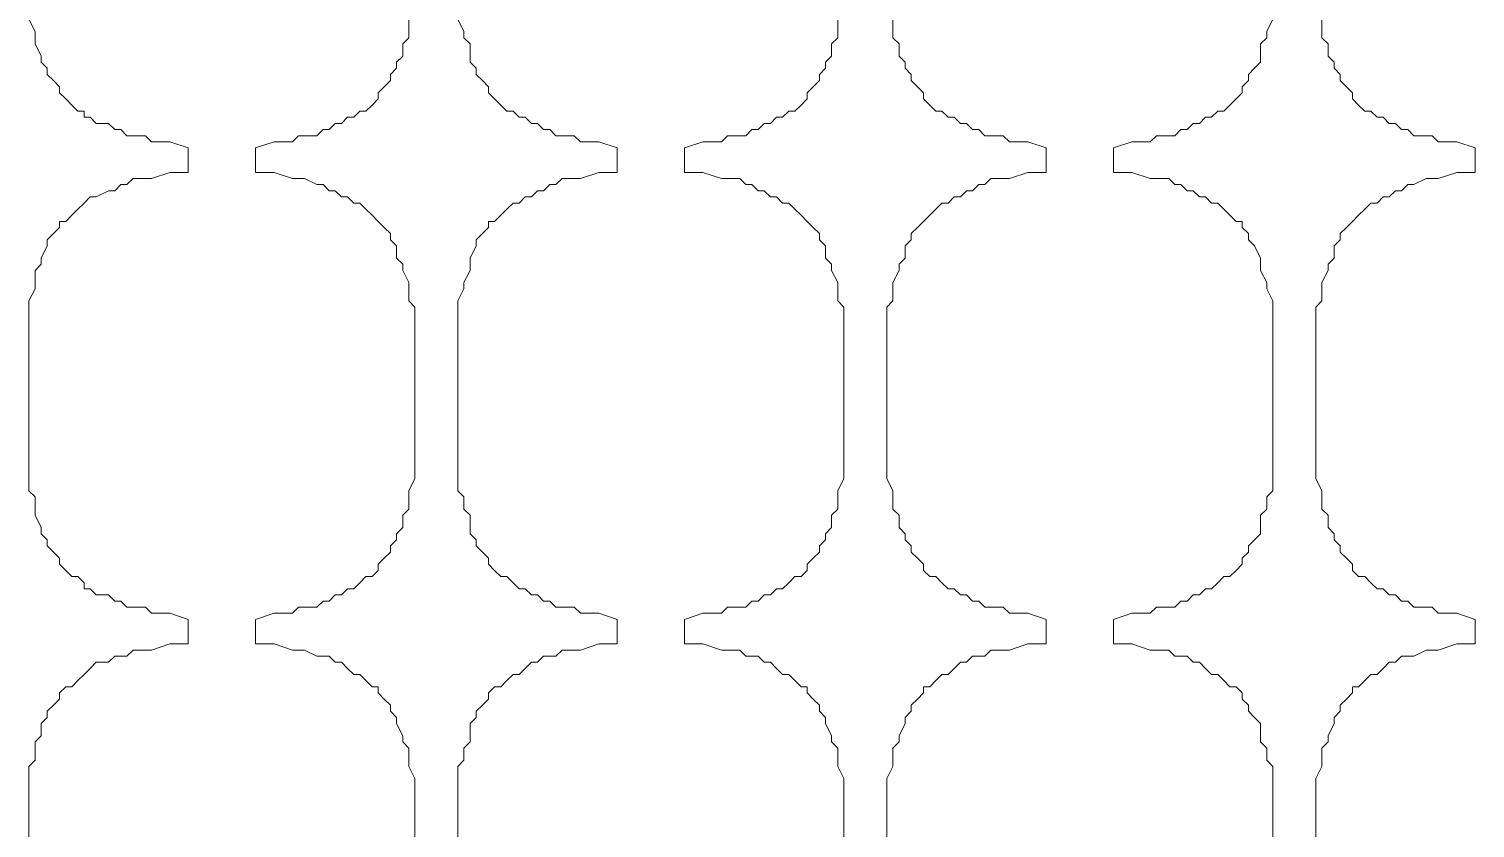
# Model space of a CAD drawing. Extents: x -66030 to 95157, y -13132 to 45879.
# Drawn here: x 21742 to 22664, y 25442 to 25952 of the extents above; entities that cross this region are included whole.
import ezdxf

# ---------------------------------------------------------------- set-up
doc = ezdxf.new("R2010")
doc.units = 0
doc.header["$LTSCALE"] = 100
doc.header["$MEASUREMENT"] = 0
doc.layers.get('0').update_dxf_attribs({"linetype": 'CONTINUOUS'})

msp = doc.modelspace()

# ---------------------------------------------------------------- linework, layer by layer
at = {"lineweight": 0}
for points in [[(21741.98, 25376.03), (21741.98, 25461.96), (21741.98, 25465.87), (21741.98, 25473.68), (21741.98, 25481.49), (21745.88, 25485.4), (21745.88, 25493.21), (21745.88, 25497.12), (21749.79, 25501.02), (21749.79, 25508.84), (21753.69, 25512.74), (21753.69, 25516.65), (21757.6, 25520.55), (21761.51, 25524.46), (21761.51, 25528.37), (21765.41, 25532.27), (21769.32, 25532.27), (21773.22, 25536.18), (21777.13, 25540.08), (21777.13, 25540.08), (21781.04, 25543.99), (21784.94, 25547.9), (21792.75, 25547.9), (21796.66, 25551.8), (21800.57, 25551.8), (21804.47, 25551.8), (21808.38, 25555.71), (21816.19, 25555.71), (21820.1, 25555.71), (21831.81, 25559.61), (21843.53, 25559.61), (21843.53, 25575.24), (21831.81, 25579.14), (21820.1, 25579.14), (21816.19, 25583.05), (21808.38, 25583.05), (21804.47, 25583.05), (21800.57, 25586.96), (21796.66, 25586.96), (21792.75, 25590.86), (21784.94, 25590.86), (21781.04, 25594.77), (21777.13, 25594.77), (21777.13, 25598.67), (21773.22, 25602.58), (21769.32, 25602.58), (21765.41, 25606.49), (21761.51, 25610.39), (21761.51, 25614.3), (21757.6, 25618.2), (21753.69, 25622.11), (21753.69, 25626.02), (21749.79, 25629.92), (21749.79, 25633.83), (21745.88, 25641.64), (21745.88, 25645.55), (21745.88, 25653.36), (21741.98, 25657.26), (21741.98, 25665.08), (21741.98, 25672.89), (21741.98, 25676.79), (21741.98, 25762.72), (21741.98, 25766.63), (21741.98, 25774.44), (21741.98, 25778.35), (21745.88, 25786.16), (21745.88, 25790.07), (21745.88, 25797.88), (21749.79, 25801.78), (21749.79, 25805.69), (21753.69, 25813.5), (21753.69, 25817.41), (21757.6, 25821.31), (21761.51, 25825.22), (21761.51, 25829.13), (21765.41, 25829.13), (21769.32, 25833.03), (21773.22, 25836.94), (21777.13, 25840.84), (21777.13, 25840.84), (21781.04, 25844.75), (21784.94, 25844.75), (21792.75, 25848.66), (21796.66, 25848.66), (21800.57, 25852.56), (21804.47, 25852.56), (21808.38, 25856.47), (21816.19, 25856.47), (21820.1, 25856.47), (21831.81, 25860.37), (21843.53, 25860.37), (21843.53, 25876), (21831.81, 25879.9), (21820.1, 25879.9), (21816.19, 25883.81), (21808.38, 25883.81), (21804.47, 25883.81), (21800.57, 25887.72), (21796.66, 25887.72), (21792.75, 25891.62), (21784.94, 25891.62), (21781.04, 25895.53), (21777.13, 25895.53), (21777.13, 25899.43), (21773.22, 25899.43), (21769.32, 25903.34), (21765.41, 25907.24), (21761.51, 25911.15), (21761.51, 25915.06), (21757.6, 25918.96), (21753.69, 25922.87), (21753.69, 25926.77), (21749.79, 25930.68), (21749.79, 25934.59), (21745.88, 25942.4), (21745.88, 25946.3), (21745.88, 25950.21), (21741.98, 25958.02)], [(21741.98, 25376.03), (21741.98, 25461.96), (21741.98, 25465.87), (21741.98, 25473.68), (21741.98, 25481.49), (21745.88, 25485.4), (21745.88, 25493.21), (21745.88, 25497.12), (21749.79, 25501.02), (21749.79, 25508.84), (21753.69, 25512.74), (21753.69, 25516.65), (21757.6, 25520.55), (21761.51, 25524.46), (21761.51, 25528.37), (21765.41, 25532.27), (21769.32, 25532.27), (21773.22, 25536.18), (21777.13, 25540.08), (21777.13, 25540.08), (21781.04, 25543.99), (21784.94, 25547.9), (21792.75, 25547.9), (21796.66, 25551.8), (21800.57, 25551.8), (21804.47, 25551.8), (21808.38, 25555.71), (21816.19, 25555.71), (21820.1, 25555.71), (21831.81, 25559.61), (21843.53, 25559.61), (21843.53, 25575.24), (21831.81, 25579.14), (21820.1, 25579.14), (21816.19, 25583.05), (21808.38, 25583.05), (21804.47, 25583.05), (21800.57, 25586.96), (21796.66, 25586.96), (21792.75, 25590.86), (21784.94, 25590.86), (21781.04, 25594.77), (21777.13, 25594.77), (21777.13, 25598.67), (21773.22, 25602.58), (21769.32, 25602.58), (21765.41, 25606.49), (21761.51, 25610.39), (21761.51, 25614.3), (21757.6, 25618.2), (21753.69, 25622.11), (21753.69, 25626.02), (21749.79, 25629.92), (21749.79, 25633.83), (21745.88, 25641.64), (21745.88, 25645.55), (21745.88, 25653.36), (21741.98, 25657.26), (21741.98, 25665.08), (21741.98, 25672.89), (21741.98, 25676.79), (21741.98, 25762.72), (21741.98, 25766.63), (21741.98, 25774.44), (21741.98, 25778.35), (21745.88, 25786.16), (21745.88, 25790.07), (21745.88, 25797.88), (21749.79, 25801.78), (21749.79, 25805.69), (21753.69, 25813.5), (21753.69, 25817.41), (21757.6, 25821.31), (21761.51, 25825.22), (21761.51, 25829.13), (21765.41, 25829.13), (21769.32, 25833.03), (21773.22, 25836.94), (21777.13, 25840.84), (21777.13, 25840.84), (21781.04, 25844.75), (21784.94, 25844.75), (21792.75, 25848.66), (21796.66, 25848.66), (21800.57, 25852.56), (21804.47, 25852.56), (21808.38, 25856.47), (21816.19, 25856.47), (21820.1, 25856.47), (21831.81, 25860.37), (21843.53, 25860.37), (21843.53, 25876), (21831.81, 25879.9), (21820.1, 25879.9), (21816.19, 25883.81), (21808.38, 25883.81), (21804.47, 25883.81), (21800.57, 25887.72), (21796.66, 25887.72), (21792.75, 25891.62), (21784.94, 25891.62), (21781.04, 25895.53), (21777.13, 25895.53), (21777.13, 25899.43), (21773.22, 25899.43), (21769.32, 25903.34), (21765.41, 25907.24), (21761.51, 25911.15), (21761.51, 25915.06), (21757.6, 25918.96), (21753.69, 25922.87), (21753.69, 25926.77), (21749.79, 25930.68), (21749.79, 25934.59), (21745.88, 25942.4), (21745.88, 25946.3), (21745.88, 25950.21), (21741.98, 25958.02)], [(21984.15, 25958.02), (21984.15, 25950.21), (21984.15, 25946.3), (21980.24, 25942.4), (21980.24, 25934.59), (21976.33, 25930.68), (21976.33, 25926.77), (21972.43, 25922.87), (21972.43, 25918.96), (21968.52, 25915.06), (21964.62, 25911.15), (21964.62, 25907.24), (21960.71, 25903.34), (21956.8, 25899.43), (21952.9, 25899.43), (21948.99, 25895.53), (21945.09, 25895.53), (21941.18, 25891.62), (21937.27, 25891.62), (21933.37, 25887.72), (21929.46, 25887.72), (21925.56, 25883.81), (21917.74, 25883.81), (21913.84, 25883.81), (21909.93, 25879.9), (21898.21, 25879.9), (21886.5, 25876), (21886.5, 25860.37), (21898.21, 25860.37), (21909.93, 25856.47), (21913.84, 25856.47), (21917.74, 25856.47), (21925.56, 25852.56), (21929.46, 25852.56), (21933.37, 25848.66), (21937.27, 25848.66), (21941.18, 25844.75), (21945.09, 25844.75), (21948.99, 25840.84), (21952.9, 25840.84), (21956.8, 25836.94), (21960.71, 25833.03), (21964.62, 25829.13), (21964.62, 25829.13), (21968.52, 25825.22), (21972.43, 25821.31), (21972.43, 25817.41), (21976.33, 25813.5), (21976.33, 25805.69), (21980.24, 25801.78), (21980.24, 25797.88), (21984.15, 25790.07), (21984.15, 25786.16), (21984.15, 25778.35), (21988.05, 25774.44), (21988.05, 25766.63), (21988.05, 25762.72), (21988.05, 25676.79), (21988.05, 25672.89), (21988.05, 25665.08), (21984.15, 25657.26), (21984.15, 25653.36), (21984.15, 25645.55), (21980.24, 25641.64), (21980.24, 25633.83), (21976.33, 25629.92), (21976.33, 25626.02), (21972.43, 25622.11), (21972.43, 25618.2), (21968.52, 25614.3), (21964.62, 25610.39), (21964.62, 25606.49), (21960.71, 25602.58), (21956.8, 25602.58), (21952.9, 25598.67), (21948.99, 25594.77), (21945.09, 25594.77), (21941.18, 25590.86), (21937.27, 25590.86), (21933.37, 25586.96), (21929.46, 25586.96), (21925.56, 25583.05), (21917.74, 25583.05), (21913.84, 25583.05), (21909.93, 25579.14), (21898.21, 25579.14), (21886.5, 25575.24), (21886.5, 25559.61), (21898.21, 25559.61), (21909.93, 25555.71), (21913.84, 25555.71), (21917.74, 25555.71), (21925.56, 25551.8), (21929.46, 25551.8), (21933.37, 25551.8), (21937.27, 25547.9), (21941.18, 25547.9), (21945.09, 25543.99), (21948.99, 25540.08), (21952.9, 25540.08), (21956.8, 25536.18), (21960.71, 25532.27), (21964.62, 25532.27), (21964.62, 25528.37), (21968.52, 25524.46), (21972.43, 25520.55), (21972.43, 25516.65), (21976.33, 25512.74), (21976.33, 25508.84), (21980.24, 25501.02), (21980.24, 25497.12), (21984.15, 25493.21), (21984.15, 25485.4), (21984.15, 25481.49), (21988.05, 25473.68), (21988.05, 25465.87), (21988.05, 25461.96), (21988.05, 25376.03)], [(21984.15, 25958.02), (21984.15, 25950.21), (21984.15, 25946.3), (21980.24, 25942.4), (21980.24, 25934.59), (21976.33, 25930.68), (21976.33, 25926.77), (21972.43, 25922.87), (21972.43, 25918.96), (21968.52, 25915.06), (21964.62, 25911.15), (21964.62, 25907.24), (21960.71, 25903.34), (21956.8, 25899.43), (21952.9, 25899.43), (21948.99, 25895.53), (21945.09, 25895.53), (21941.18, 25891.62), (21937.27, 25891.62), (21933.37, 25887.72), (21929.46, 25887.72), (21925.56, 25883.81), (21917.74, 25883.81), (21913.84, 25883.81), (21909.93, 25879.9), (21898.21, 25879.9), (21886.5, 25876), (21886.5, 25860.37), (21898.21, 25860.37), (21909.93, 25856.47), (21913.84, 25856.47), (21917.74, 25856.47), (21925.56, 25852.56), (21929.46, 25852.56), (21933.37, 25848.66), (21937.27, 25848.66), (21941.18, 25844.75), (21945.09, 25844.75), (21948.99, 25840.84), (21952.9, 25840.84), (21956.8, 25836.94), (21960.71, 25833.03), (21964.62, 25829.13), (21964.62, 25829.13), (21968.52, 25825.22), (21972.43, 25821.31), (21972.43, 25817.41), (21976.33, 25813.5), (21976.33, 25805.69), (21980.24, 25801.78), (21980.24, 25797.88), (21984.15, 25790.07), (21984.15, 25786.16), (21984.15, 25778.35), (21988.05, 25774.44), (21988.05, 25766.63), (21988.05, 25762.72), (21988.05, 25676.79), (21988.05, 25672.89), (21988.05, 25665.08), (21984.15, 25657.26), (21984.15, 25653.36), (21984.15, 25645.55), (21980.24, 25641.64), (21980.24, 25633.83), (21976.33, 25629.92), (21976.33, 25626.02), (21972.43, 25622.11), (21972.43, 25618.2), (21968.52, 25614.3), (21964.62, 25610.39), (21964.62, 25606.49), (21960.71, 25602.58), (21956.8, 25602.58), (21952.9, 25598.67), (21948.99, 25594.77), (21945.09, 25594.77), (21941.18, 25590.86), (21937.27, 25590.86), (21933.37, 25586.96), (21929.46, 25586.96), (21925.56, 25583.05), (21917.74, 25583.05), (21913.84, 25583.05), (21909.93, 25579.14), (21898.21, 25579.14), (21886.5, 25575.24), (21886.5, 25559.61), (21898.21, 25559.61), (21909.93, 25555.71), (21913.84, 25555.71), (21917.74, 25555.71), (21925.56, 25551.8), (21929.46, 25551.8), (21933.37, 25551.8), (21937.27, 25547.9), (21941.18, 25547.9), (21945.09, 25543.99), (21948.99, 25540.08), (21952.9, 25540.08), (21956.8, 25536.18), (21960.71, 25532.27), (21964.62, 25532.27), (21964.62, 25528.37), (21968.52, 25524.46), (21972.43, 25520.55), (21972.43, 25516.65), (21976.33, 25512.74), (21976.33, 25508.84), (21980.24, 25501.02), (21980.24, 25497.12), (21984.15, 25493.21), (21984.15, 25485.4), (21984.15, 25481.49), (21988.05, 25473.68), (21988.05, 25465.87), (21988.05, 25461.96), (21988.05, 25376.03)], [(22015.39, 25376.03), (22015.39, 25461.96), (22015.39, 25465.87), (22015.39, 25473.68), (22015.39, 25481.49), (22019.3, 25485.4), (22019.3, 25493.21), (22023.21, 25497.12), (22023.21, 25501.02), (22023.21, 25508.84), (22027.11, 25512.74), (22027.11, 25516.65), (22031.02, 25520.55), (22034.92, 25524.46), (22034.92, 25528.37), (22038.83, 25532.27), (22042.74, 25532.27), (22046.64, 25536.18), (22050.55, 25540.08), (22054.45, 25540.08), (22058.36, 25543.99), (22062.27, 25547.9), (22066.17, 25547.9), (22070.08, 25551.8), (22073.98, 25551.8), (22077.89, 25551.8), (22081.8, 25555.71), (22089.61, 25555.71), (22093.51, 25555.71), (22105.23, 25559.61), (22116.95, 25559.61), (22116.95, 25575.24), (22105.23, 25579.14), (22093.51, 25579.14), (22089.61, 25583.05), (22081.8, 25583.05), (22077.89, 25583.05), (22073.98, 25586.96), (22070.08, 25586.96), (22066.17, 25590.86), (22062.27, 25590.86), (22058.36, 25594.77), (22054.45, 25594.77), (22050.55, 25598.67), (22046.64, 25602.58), (22042.74, 25602.58), (22038.83, 25606.49), (22034.92, 25610.39), (22034.92, 25614.3), (22031.02, 25618.2), (22027.11, 25622.11), (22027.11, 25626.02), (22023.21, 25629.92), (22023.21, 25633.83), (22023.21, 25641.64), (22019.3, 25645.55), (22019.3, 25653.36), (22015.39, 25657.26), (22015.39, 25665.08), (22015.39, 25672.89), (22015.39, 25676.79), (22015.39, 25762.72), (22015.39, 25766.63), (22015.39, 25774.44), (22015.39, 25778.35), (22019.3, 25786.16), (22019.3, 25790.07), (22023.21, 25797.88), (22023.21, 25801.78), (22023.21, 25805.69), (22027.11, 25813.5), (22027.11, 25817.41), (22031.02, 25821.31), (22034.92, 25825.22), (22034.92, 25829.13), (22038.83, 25829.13), (22042.74, 25833.03), (22046.64, 25836.94), (22050.55, 25840.84), (22054.45, 25840.84), (22058.36, 25844.75), (22062.27, 25844.75), (22066.17, 25848.66), (22070.08, 25848.66), (22073.98, 25852.56), (22077.89, 25852.56), (22081.8, 25856.47), (22089.61, 25856.47), (22093.51, 25856.47), (22105.23, 25860.37), (22116.95, 25860.37), (22116.95, 25876), (22105.23, 25879.9), (22093.51, 25879.9), (22089.61, 25883.81), (22081.8, 25883.81), (22077.89, 25883.81), (22073.98, 25887.72), (22070.08, 25887.72), (22066.17, 25891.62), (22062.27, 25891.62), (22058.36, 25895.53), (22054.45, 25895.53), (22050.55, 25899.43), (22046.64, 25899.43), (22042.74, 25903.34), (22038.83, 25907.24), (22034.92, 25911.15), (22034.92, 25915.06), (22031.02, 25918.96), (22027.11, 25922.87), (22027.11, 25926.77), (22023.21, 25930.68), (22023.21, 25934.59), (22023.21, 25942.4), (22019.3, 25946.3), (22019.3, 25950.21), (22015.39, 25958.02)], [(22015.39, 25376.03), (22015.39, 25461.96), (22015.39, 25465.87), (22015.39, 25473.68), (22015.39, 25481.49), (22019.3, 25485.4), (22019.3, 25493.21), (22023.21, 25497.12), (22023.21, 25501.02), (22023.21, 25508.84), (22027.11, 25512.74), (22027.11, 25516.65), (22031.02, 25520.55), (22034.92, 25524.46), (22034.92, 25528.37), (22038.83, 25532.27), (22042.74, 25532.27), (22046.64, 25536.18), (22050.55, 25540.08), (22054.45, 25540.08), (22058.36, 25543.99), (22062.27, 25547.9), (22066.17, 25547.9), (22070.08, 25551.8), (22073.98, 25551.8), (22077.89, 25551.8), (22081.8, 25555.71), (22089.61, 25555.71), (22093.51, 25555.71), (22105.23, 25559.61), (22116.95, 25559.61), (22116.95, 25575.24), (22105.23, 25579.14), (22093.51, 25579.14), (22089.61, 25583.05), (22081.8, 25583.05), (22077.89, 25583.05), (22073.98, 25586.96), (22070.08, 25586.96), (22066.17, 25590.86), (22062.27, 25590.86), (22058.36, 25594.77), (22054.45, 25594.77), (22050.55, 25598.67), (22046.64, 25602.58), (22042.74, 25602.58), (22038.83, 25606.49), (22034.92, 25610.39), (22034.92, 25614.3), (22031.02, 25618.2), (22027.11, 25622.11), (22027.11, 25626.02), (22023.21, 25629.92), (22023.21, 25633.83), (22023.21, 25641.64), (22019.3, 25645.55), (22019.3, 25653.36), (22015.39, 25657.26), (22015.39, 25665.08), (22015.39, 25672.89), (22015.39, 25676.79), (22015.39, 25762.72), (22015.39, 25766.63), (22015.39, 25774.44), (22015.39, 25778.35), (22019.3, 25786.16), (22019.3, 25790.07), (22023.21, 25797.88), (22023.21, 25801.78), (22023.21, 25805.69), (22027.11, 25813.5), (22027.11, 25817.41), (22031.02, 25821.31), (22034.92, 25825.22), (22034.92, 25829.13), (22038.83, 25829.13), (22042.74, 25833.03), (22046.64, 25836.94), (22050.55, 25840.84), (22054.45, 25840.84), (22058.36, 25844.75), (22062.27, 25844.75), (22066.17, 25848.66), (22070.08, 25848.66), (22073.98, 25852.56), (22077.89, 25852.56), (22081.8, 25856.47), (22089.61, 25856.47), (22093.51, 25856.47), (22105.23, 25860.37), (22116.95, 25860.37), (22116.95, 25876), (22105.23, 25879.9), (22093.51, 25879.9), (22089.61, 25883.81), (22081.8, 25883.81), (22077.89, 25883.81), (22073.98, 25887.72), (22070.08, 25887.72), (22066.17, 25891.62), (22062.27, 25891.62), (22058.36, 25895.53), (22054.45, 25895.53), (22050.55, 25899.43), (22046.64, 25899.43), (22042.74, 25903.34), (22038.83, 25907.24), (22034.92, 25911.15), (22034.92, 25915.06), (22031.02, 25918.96), (22027.11, 25922.87), (22027.11, 25926.77), (22023.21, 25930.68), (22023.21, 25934.59), (22023.21, 25942.4), (22019.3, 25946.3), (22019.3, 25950.21), (22015.39, 25958.02)], [(22257.56, 25958.02), (22257.56, 25950.21), (22257.56, 25946.3), (22253.66, 25942.4), (22253.66, 25934.59), (22249.75, 25930.68), (22249.75, 25926.77), (22245.85, 25922.87), (22245.85, 25918.96), (22241.94, 25915.06), (22238.03, 25911.15), (22238.03, 25907.24), (22234.13, 25903.34), (22230.22, 25899.43), (22226.32, 25899.43), (22222.41, 25895.53), (22218.5, 25895.53), (22214.6, 25891.62), (22210.69, 25891.62), (22206.79, 25887.72), (22202.88, 25887.72), (22198.97, 25883.81), (22195.07, 25883.81), (22187.26, 25883.81), (22183.35, 25879.9), (22171.63, 25879.9), (22159.91, 25876), (22159.91, 25860.37), (22171.63, 25860.37), (22183.35, 25856.47), (22187.26, 25856.47), (22195.07, 25856.47), (22198.97, 25852.56), (22202.88, 25852.56), (22206.79, 25848.66), (22210.69, 25848.66), (22214.6, 25844.75), (22218.5, 25844.75), (22222.41, 25840.84), (22226.32, 25840.84), (22230.22, 25836.94), (22234.13, 25833.03), (22238.03, 25829.13), (22238.03, 25829.13), (22241.94, 25825.22), (22245.85, 25821.31), (22245.85, 25817.41), (22249.75, 25813.5), (22249.75, 25805.69), (22253.66, 25801.78), (22253.66, 25797.88), (22257.56, 25790.07), (22257.56, 25786.16), (22257.56, 25778.35), (22261.47, 25774.44), (22261.47, 25766.63), (22261.47, 25762.72), (22261.47, 25676.79), (22261.47, 25672.89), (22261.47, 25665.08), (22257.56, 25657.26), (22257.56, 25653.36), (22257.56, 25645.55), (22253.66, 25641.64), (22253.66, 25633.83), (22249.75, 25629.92), (22249.75, 25626.02), (22245.85, 25622.11), (22245.85, 25618.2), (22241.94, 25614.3), (22238.03, 25610.39), (22238.03, 25606.49), (22234.13, 25602.58), (22230.22, 25602.58), (22226.32, 25598.67), (22222.41, 25594.77), (22218.5, 25594.77), (22214.6, 25590.86), (22210.69, 25590.86), (22206.79, 25586.96), (22202.88, 25586.96), (22198.97, 25583.05), (22195.07, 25583.05), (22187.26, 25583.05), (22183.35, 25579.14), (22171.63, 25579.14), (22159.91, 25575.24), (22159.91, 25559.61), (22171.63, 25559.61), (22183.35, 25555.71), (22187.26, 25555.71), (22195.07, 25555.71), (22198.97, 25551.8), (22202.88, 25551.8), (22206.79, 25551.8), (22210.69, 25547.9), (22214.6, 25547.9), (22218.5, 25543.99), (22222.41, 25540.08), (22226.32, 25540.08), (22230.22, 25536.18), (22234.13, 25532.27), (22238.03, 25532.27), (22238.03, 25528.37), (22241.94, 25524.46), (22245.85, 25520.55), (22245.85, 25516.65), (22249.75, 25512.74), (22249.75, 25508.84), (22253.66, 25501.02), (22253.66, 25497.12), (22257.56, 25493.21), (22257.56, 25485.4), (22257.56, 25481.49), (22261.47, 25473.68), (22261.47, 25465.87), (22261.47, 25461.96), (22261.47, 25376.03)], [(22257.56, 25958.02), (22257.56, 25950.21), (22257.56, 25946.3), (22253.66, 25942.4), (22253.66, 25934.59), (22249.75, 25930.68), (22249.75, 25926.77), (22245.85, 25922.87), (22245.85, 25918.96), (22241.94, 25915.06), (22238.03, 25911.15), (22238.03, 25907.24), (22234.13, 25903.34), (22230.22, 25899.43), (22226.32, 25899.43), (22222.41, 25895.53), (22218.5, 25895.53), (22214.6, 25891.62), (22210.69, 25891.62), (22206.79, 25887.72), (22202.88, 25887.72), (22198.97, 25883.81), (22195.07, 25883.81), (22187.26, 25883.81), (22183.35, 25879.9), (22171.63, 25879.9), (22159.91, 25876), (22159.91, 25860.37), (22171.63, 25860.37), (22183.35, 25856.47), (22187.26, 25856.47), (22195.07, 25856.47), (22198.97, 25852.56), (22202.88, 25852.56), (22206.79, 25848.66), (22210.69, 25848.66), (22214.6, 25844.75), (22218.5, 25844.75), (22222.41, 25840.84), (22226.32, 25840.84), (22230.22, 25836.94), (22234.13, 25833.03), (22238.03, 25829.13), (22238.03, 25829.13), (22241.94, 25825.22), (22245.85, 25821.31), (22245.85, 25817.41), (22249.75, 25813.5), (22249.75, 25805.69), (22253.66, 25801.78), (22253.66, 25797.88), (22257.56, 25790.07), (22257.56, 25786.16), (22257.56, 25778.35), (22261.47, 25774.44), (22261.47, 25766.63), (22261.47, 25762.72), (22261.47, 25676.79), (22261.47, 25672.89), (22261.47, 25665.08), (22257.56, 25657.26), (22257.56, 25653.36), (22257.56, 25645.55), (22253.66, 25641.64), (22253.66, 25633.83), (22249.75, 25629.92), (22249.75, 25626.02), (22245.85, 25622.11), (22245.85, 25618.2), (22241.94, 25614.3), (22238.03, 25610.39), (22238.03, 25606.49), (22234.13, 25602.58), (22230.22, 25602.58), (22226.32, 25598.67), (22222.41, 25594.77), (22218.5, 25594.77), (22214.6, 25590.86), (22210.69, 25590.86), (22206.79, 25586.96), (22202.88, 25586.96), (22198.97, 25583.05), (22195.07, 25583.05), (22187.26, 25583.05), (22183.35, 25579.14), (22171.63, 25579.14), (22159.91, 25575.24), (22159.91, 25559.61), (22171.63, 25559.61), (22183.35, 25555.71), (22187.26, 25555.71), (22195.07, 25555.71), (22198.97, 25551.8), (22202.88, 25551.8), (22206.79, 25551.8), (22210.69, 25547.9), (22214.6, 25547.9), (22218.5, 25543.99), (22222.41, 25540.08), (22226.32, 25540.08), (22230.22, 25536.18), (22234.13, 25532.27), (22238.03, 25532.27), (22238.03, 25528.37), (22241.94, 25524.46), (22245.85, 25520.55), (22245.85, 25516.65), (22249.75, 25512.74), (22249.75, 25508.84), (22253.66, 25501.02), (22253.66, 25497.12), (22257.56, 25493.21), (22257.56, 25485.4), (22257.56, 25481.49), (22261.47, 25473.68), (22261.47, 25465.87), (22261.47, 25461.96), (22261.47, 25376.03)], [(22288.81, 25376.03), (22288.81, 25461.96), (22288.81, 25465.87), (22288.81, 25473.68), (22292.72, 25481.49), (22292.72, 25485.4), (22292.72, 25493.21), (22296.62, 25497.12), (22296.62, 25501.02), (22300.53, 25508.84), (22300.53, 25512.74), (22304.44, 25516.65), (22304.44, 25520.55), (22308.34, 25524.46), (22312.25, 25528.37), (22312.25, 25532.27), (22316.15, 25532.27), (22320.06, 25536.18), (22323.97, 25540.08), (22327.87, 25540.08), (22331.78, 25543.99), (22335.68, 25547.9), (22339.59, 25547.9), (22343.49, 25551.8), (22347.4, 25551.8), (22351.31, 25551.8), (22355.21, 25555.71), (22363.02, 25555.71), (22366.93, 25555.71), (22378.65, 25559.61), (22390.37, 25559.61), (22390.37, 25575.24), (22378.65, 25579.14), (22366.93, 25579.14), (22363.02, 25583.05), (22355.21, 25583.05), (22351.31, 25583.05), (22347.4, 25586.96), (22343.49, 25586.96), (22339.59, 25590.86), (22335.68, 25590.86), (22331.78, 25594.77), (22327.87, 25594.77), (22323.97, 25598.67), (22320.06, 25602.58), (22316.15, 25602.58), (22312.25, 25606.49), (22312.25, 25610.39), (22308.34, 25614.3), (22304.44, 25618.2), (22304.44, 25622.11), (22300.53, 25626.02), (22300.53, 25629.92), (22296.62, 25633.83), (22296.62, 25641.64), (22292.72, 25645.55), (22292.72, 25653.36), (22292.72, 25657.26), (22288.81, 25665.08), (22288.81, 25672.89), (22288.81, 25676.79), (22288.81, 25762.72), (22288.81, 25766.63), (22288.81, 25774.44), (22292.72, 25778.35), (22292.72, 25786.16), (22292.72, 25790.07), (22296.62, 25797.88), (22296.62, 25801.78), (22300.53, 25805.69), (22300.53, 25813.5), (22304.44, 25817.41), (22304.44, 25821.31), (22308.34, 25825.22), (22312.25, 25829.13), (22312.25, 25829.13), (22316.15, 25833.03), (22320.06, 25836.94), (22323.97, 25840.84), (22327.87, 25840.84), (22331.78, 25844.75), (22335.68, 25844.75), (22339.59, 25848.66), (22343.49, 25848.66), (22347.4, 25852.56), (22351.31, 25852.56), (22355.21, 25856.47), (22363.02, 25856.47), (22366.93, 25856.47), (22378.65, 25860.37), (22390.37, 25860.37), (22390.37, 25876), (22378.65, 25879.9), (22366.93, 25879.9), (22363.02, 25883.81), (22355.21, 25883.81), (22351.31, 25883.81), (22347.4, 25887.72), (22343.49, 25887.72), (22339.59, 25891.62), (22335.68, 25891.62), (22331.78, 25895.53), (22327.87, 25895.53), (22323.97, 25899.43), (22320.06, 25899.43), (22316.15, 25903.34), (22312.25, 25907.24), (22312.25, 25911.15), (22308.34, 25915.06), (22304.44, 25918.96), (22304.44, 25922.87), (22300.53, 25926.77), (22300.53, 25930.68), (22296.62, 25934.59), (22296.62, 25942.4), (22292.72, 25946.3), (22292.72, 25950.21), (22292.72, 25958.02)], [(22288.81, 25376.03), (22288.81, 25461.96), (22288.81, 25465.87), (22288.81, 25473.68), (22292.72, 25481.49), (22292.72, 25485.4), (22292.72, 25493.21), (22296.62, 25497.12), (22296.62, 25501.02), (22300.53, 25508.84), (22300.53, 25512.74), (22304.44, 25516.65), (22304.44, 25520.55), (22308.34, 25524.46), (22312.25, 25528.37), (22312.25, 25532.27), (22316.15, 25532.27), (22320.06, 25536.18), (22323.97, 25540.08), (22327.87, 25540.08), (22331.78, 25543.99), (22335.68, 25547.9), (22339.59, 25547.9), (22343.49, 25551.8), (22347.4, 25551.8), (22351.31, 25551.8), (22355.21, 25555.71), (22363.02, 25555.71), (22366.93, 25555.71), (22378.65, 25559.61), (22390.37, 25559.61), (22390.37, 25575.24), (22378.65, 25579.14), (22366.93, 25579.14), (22363.02, 25583.05), (22355.21, 25583.05), (22351.31, 25583.05), (22347.4, 25586.96), (22343.49, 25586.96), (22339.59, 25590.86), (22335.68, 25590.86), (22331.78, 25594.77), (22327.87, 25594.77), (22323.97, 25598.67), (22320.06, 25602.58), (22316.15, 25602.58), (22312.25, 25606.49), (22312.25, 25610.39), (22308.34, 25614.3), (22304.44, 25618.2), (22304.44, 25622.11), (22300.53, 25626.02), (22300.53, 25629.92), (22296.62, 25633.83), (22296.62, 25641.64), (22292.72, 25645.55), (22292.72, 25653.36), (22292.72, 25657.26), (22288.81, 25665.08), (22288.81, 25672.89), (22288.81, 25676.79), (22288.81, 25762.72), (22288.81, 25766.63), (22288.81, 25774.44), (22292.72, 25778.35), (22292.72, 25786.16), (22292.72, 25790.07), (22296.62, 25797.88), (22296.62, 25801.78), (22300.53, 25805.69), (22300.53, 25813.5), (22304.44, 25817.41), (22304.44, 25821.31), (22308.34, 25825.22), (22312.25, 25829.13), (22312.25, 25829.13), (22316.15, 25833.03), (22320.06, 25836.94), (22323.97, 25840.84), (22327.87, 25840.84), (22331.78, 25844.75), (22335.68, 25844.75), (22339.59, 25848.66), (22343.49, 25848.66), (22347.4, 25852.56), (22351.31, 25852.56), (22355.21, 25856.47), (22363.02, 25856.47), (22366.93, 25856.47), (22378.65, 25860.37), (22390.37, 25860.37), (22390.37, 25876), (22378.65, 25879.9), (22366.93, 25879.9), (22363.02, 25883.81), (22355.21, 25883.81), (22351.31, 25883.81), (22347.4, 25887.72), (22343.49, 25887.72), (22339.59, 25891.62), (22335.68, 25891.62), (22331.78, 25895.53), (22327.87, 25895.53), (22323.97, 25899.43), (22320.06, 25899.43), (22316.15, 25903.34), (22312.25, 25907.24), (22312.25, 25911.15), (22308.34, 25915.06), (22304.44, 25918.96), (22304.44, 25922.87), (22300.53, 25926.77), (22300.53, 25930.68), (22296.62, 25934.59), (22296.62, 25942.4), (22292.72, 25946.3), (22292.72, 25950.21), (22292.72, 25958.02)], [(22534.89, 25958.02), (22530.98, 25950.21), (22530.98, 25946.3), (22527.08, 25942.4), (22527.08, 25934.59), (22527.08, 25930.68), (22523.17, 25926.77), (22519.26, 25922.87), (22519.26, 25918.96), (22515.36, 25915.06), (22515.36, 25911.15), (22511.45, 25907.24), (22507.55, 25903.34), (22503.64, 25899.43), (22499.73, 25899.43), (22495.83, 25895.53), (22491.92, 25895.53), (22488.02, 25891.62), (22484.11, 25891.62), (22480.2, 25887.72), (22476.3, 25887.72), (22472.39, 25883.81), (22468.49, 25883.81), (22460.67, 25883.81), (22456.77, 25879.9), (22445.05, 25879.9), (22433.33, 25876), (22433.33, 25860.37), (22445.05, 25860.37), (22456.77, 25856.47), (22460.67, 25856.47), (22468.49, 25856.47), (22472.39, 25852.56), (22476.3, 25852.56), (22480.2, 25848.66), (22484.11, 25848.66), (22488.02, 25844.75), (22491.92, 25844.75), (22495.83, 25840.84), (22499.73, 25840.84), (22503.64, 25836.94), (22507.55, 25833.03), (22511.45, 25829.13), (22515.36, 25829.13), (22515.36, 25825.22), (22519.26, 25821.31), (22519.26, 25817.41), (22523.17, 25813.5), (22527.08, 25805.69), (22527.08, 25801.78), (22527.08, 25797.88), (22530.98, 25790.07), (22530.98, 25786.16), (22534.89, 25778.35), (22534.89, 25774.44), (22534.89, 25766.63), (22534.89, 25762.72), (22534.89, 25676.79), (22534.89, 25672.89), (22534.89, 25665.08), (22534.89, 25657.26), (22530.98, 25653.36), (22530.98, 25645.55), (22527.08, 25641.64), (22527.08, 25633.83), (22527.08, 25629.92), (22523.17, 25626.02), (22519.26, 25622.11), (22519.26, 25618.2), (22515.36, 25614.3), (22515.36, 25610.39), (22511.45, 25606.49), (22507.55, 25602.58), (22503.64, 25602.58), (22499.73, 25598.67), (22495.83, 25594.77), (22491.92, 25594.77), (22488.02, 25590.86), (22484.11, 25590.86), (22480.2, 25586.96), (22476.3, 25586.96), (22472.39, 25583.05), (22468.49, 25583.05), (22460.67, 25583.05), (22456.77, 25579.14), (22445.05, 25579.14), (22433.33, 25575.24), (22433.33, 25559.61), (22445.05, 25559.61), (22456.77, 25555.71), (22460.67, 25555.71), (22468.49, 25555.71), (22472.39, 25551.8), (22476.3, 25551.8), (22480.2, 25551.8), (22484.11, 25547.9), (22488.02, 25547.9), (22491.92, 25543.99), (22495.83, 25540.08), (22499.73, 25540.08), (22503.64, 25536.18), (22507.55, 25532.27), (22511.45, 25532.27), (22515.36, 25528.37), (22515.36, 25524.46), (22519.26, 25520.55), (22519.26, 25516.65), (22523.17, 25512.74), (22527.08, 25508.84), (22527.08, 25501.02), (22527.08, 25497.12), (22530.98, 25493.21), (22530.98, 25485.4), (22534.89, 25481.49), (22534.89, 25473.68), (22534.89, 25465.87), (22534.89, 25461.96), (22534.89, 25376.03)], [(22534.89, 25958.02), (22530.98, 25950.21), (22530.98, 25946.3), (22527.08, 25942.4), (22527.08, 25934.59), (22527.08, 25930.68), (22523.17, 25926.77), (22519.26, 25922.87), (22519.26, 25918.96), (22515.36, 25915.06), (22515.36, 25911.15), (22511.45, 25907.24), (22507.55, 25903.34), (22503.64, 25899.43), (22499.73, 25899.43), (22495.83, 25895.53), (22491.92, 25895.53), (22488.02, 25891.62), (22484.11, 25891.62), (22480.2, 25887.72), (22476.3, 25887.72), (22472.39, 25883.81), (22468.49, 25883.81), (22460.67, 25883.81), (22456.77, 25879.9), (22445.05, 25879.9), (22433.33, 25876), (22433.33, 25860.37), (22445.05, 25860.37), (22456.77, 25856.47), (22460.67, 25856.47), (22468.49, 25856.47), (22472.39, 25852.56), (22476.3, 25852.56), (22480.2, 25848.66), (22484.11, 25848.66), (22488.02, 25844.75), (22491.92, 25844.75), (22495.83, 25840.84), (22499.73, 25840.84), (22503.64, 25836.94), (22507.55, 25833.03), (22511.45, 25829.13), (22515.36, 25829.13), (22515.36, 25825.22), (22519.26, 25821.31), (22519.26, 25817.41), (22523.17, 25813.5), (22527.08, 25805.69), (22527.08, 25801.78), (22527.08, 25797.88), (22530.98, 25790.07), (22530.98, 25786.16), (22534.89, 25778.35), (22534.89, 25774.44), (22534.89, 25766.63), (22534.89, 25762.72), (22534.89, 25676.79), (22534.89, 25672.89), (22534.89, 25665.08), (22534.89, 25657.26), (22530.98, 25653.36), (22530.98, 25645.55), (22527.08, 25641.64), (22527.08, 25633.83), (22527.08, 25629.92), (22523.17, 25626.02), (22519.26, 25622.11), (22519.26, 25618.2), (22515.36, 25614.3), (22515.36, 25610.39), (22511.45, 25606.49), (22507.55, 25602.58), (22503.64, 25602.58), (22499.73, 25598.67), (22495.83, 25594.77), (22491.92, 25594.77), (22488.02, 25590.86), (22484.11, 25590.86), (22480.2, 25586.96), (22476.3, 25586.96), (22472.39, 25583.05), (22468.49, 25583.05), (22460.67, 25583.05), (22456.77, 25579.14), (22445.05, 25579.14), (22433.33, 25575.24), (22433.33, 25559.61), (22445.05, 25559.61), (22456.77, 25555.71), (22460.67, 25555.71), (22468.49, 25555.71), (22472.39, 25551.8), (22476.3, 25551.8), (22480.2, 25551.8), (22484.11, 25547.9), (22488.02, 25547.9), (22491.92, 25543.99), (22495.83, 25540.08), (22499.73, 25540.08), (22503.64, 25536.18), (22507.55, 25532.27), (22511.45, 25532.27), (22515.36, 25528.37), (22515.36, 25524.46), (22519.26, 25520.55), (22519.26, 25516.65), (22523.17, 25512.74), (22527.08, 25508.84), (22527.08, 25501.02), (22527.08, 25497.12), (22530.98, 25493.21), (22530.98, 25485.4), (22534.89, 25481.49), (22534.89, 25473.68), (22534.89, 25465.87), (22534.89, 25461.96), (22534.89, 25376.03)], [(22562.23, 25376.03), (22562.23, 25461.96), (22562.23, 25465.87), (22562.23, 25473.68), (22566.14, 25481.49), (22566.14, 25485.4), (22566.14, 25493.21), (22570.04, 25497.12), (22570.04, 25501.02), (22573.95, 25508.84), (22573.95, 25512.74), (22577.85, 25516.65), (22577.85, 25520.55), (22581.76, 25524.46), (22585.66, 25528.37), (22585.66, 25532.27), (22589.57, 25532.27), (22593.48, 25536.18), (22597.38, 25540.08), (22601.29, 25540.08), (22605.19, 25543.99), (22609.1, 25547.9), (22613.01, 25547.9), (22616.91, 25551.8), (22620.82, 25551.8), (22624.72, 25551.8), (22632.54, 25555.71), (22636.44, 25555.71), (22640.35, 25555.71), (22652.07, 25559.61), (22663.78, 25559.61), (22663.78, 25575.24), (22652.07, 25579.14), (22640.35, 25579.14), (22636.44, 25583.05), (22632.54, 25583.05), (22624.72, 25583.05), (22620.82, 25586.96), (22616.91, 25586.96), (22613.01, 25590.86), (22609.1, 25590.86), (22605.19, 25594.77), (22601.29, 25594.77), (22597.38, 25598.67), (22593.48, 25602.58), (22589.57, 25602.58), (22585.66, 25606.49), (22585.66, 25610.39), (22581.76, 25614.3), (22577.85, 25618.2), (22577.85, 25622.11), (22573.95, 25626.02), (22573.95, 25629.92), (22570.04, 25633.83), (22570.04, 25641.64), (22566.14, 25645.55), (22566.14, 25653.36), (22566.14, 25657.26), (22562.23, 25665.08), (22562.23, 25672.89), (22562.23, 25676.79), (22562.23, 25762.72), (22562.23, 25766.63), (22562.23, 25774.44), (22566.14, 25778.35), (22566.14, 25786.16), (22566.14, 25790.07), (22570.04, 25797.88), (22570.04, 25801.78), (22573.95, 25805.69), (22573.95, 25813.5), (22577.85, 25817.41), (22577.85, 25821.31), (22581.76, 25825.22), (22585.66, 25829.13), (22585.66, 25829.13), (22589.57, 25833.03), (22593.48, 25836.94), (22597.38, 25840.84), (22601.29, 25840.84), (22605.19, 25844.75), (22609.1, 25844.75), (22613.01, 25848.66), (22616.91, 25848.66), (22620.82, 25852.56), (22624.72, 25852.56), (22632.54, 25856.47), (22636.44, 25856.47), (22640.35, 25856.47), (22652.07, 25860.37), (22663.78, 25860.37), (22663.78, 25876), (22652.07, 25879.9), (22640.35, 25879.9), (22636.44, 25883.81), (22632.54, 25883.81), (22624.72, 25883.81), (22620.82, 25887.72), (22616.91, 25887.72), (22613.01, 25891.62), (22609.1, 25891.62), (22605.19, 25895.53), (22601.29, 25895.53), (22597.38, 25899.43), (22593.48, 25899.43), (22589.57, 25903.34), (22585.66, 25907.24), (22585.66, 25911.15), (22581.76, 25915.06), (22577.85, 25918.96), (22577.85, 25922.87), (22573.95, 25926.77), (22573.95, 25930.68), (22570.04, 25934.59), (22570.04, 25942.4), (22566.14, 25946.3), (22566.14, 25950.21), (22566.14, 25958.02)], [(22562.23, 25376.03), (22562.23, 25461.96), (22562.23, 25465.87), (22562.23, 25473.68), (22566.14, 25481.49), (22566.14, 25485.4), (22566.14, 25493.21), (22570.04, 25497.12), (22570.04, 25501.02), (22573.95, 25508.84), (22573.95, 25512.74), (22577.85, 25516.65), (22577.85, 25520.55), (22581.76, 25524.46), (22585.66, 25528.37), (22585.66, 25532.27), (22589.57, 25532.27), (22593.48, 25536.18), (22597.38, 25540.08), (22601.29, 25540.08), (22605.19, 25543.99), (22609.1, 25547.9), (22613.01, 25547.9), (22616.91, 25551.8), (22620.82, 25551.8), (22624.72, 25551.8), (22632.54, 25555.71), (22636.44, 25555.71), (22640.35, 25555.71), (22652.07, 25559.61), (22663.78, 25559.61), (22663.78, 25575.24), (22652.07, 25579.14), (22640.35, 25579.14), (22636.44, 25583.05), (22632.54, 25583.05), (22624.72, 25583.05), (22620.82, 25586.96), (22616.91, 25586.96), (22613.01, 25590.86), (22609.1, 25590.86), (22605.19, 25594.77), (22601.29, 25594.77), (22597.38, 25598.67), (22593.48, 25602.58), (22589.57, 25602.58), (22585.66, 25606.49), (22585.66, 25610.39), (22581.76, 25614.3), (22577.85, 25618.2), (22577.85, 25622.11), (22573.95, 25626.02), (22573.95, 25629.92), (22570.04, 25633.83), (22570.04, 25641.64), (22566.14, 25645.55), (22566.14, 25653.36), (22566.14, 25657.26), (22562.23, 25665.08), (22562.23, 25672.89), (22562.23, 25676.79), (22562.23, 25762.72), (22562.23, 25766.63), (22562.23, 25774.44), (22566.14, 25778.35), (22566.14, 25786.16), (22566.14, 25790.07), (22570.04, 25797.88), (22570.04, 25801.78), (22573.95, 25805.69), (22573.95, 25813.5), (22577.85, 25817.41), (22577.85, 25821.31), (22581.76, 25825.22), (22585.66, 25829.13), (22585.66, 25829.13), (22589.57, 25833.03), (22593.48, 25836.94), (22597.38, 25840.84), (22601.29, 25840.84), (22605.19, 25844.75), (22609.1, 25844.75), (22613.01, 25848.66), (22616.91, 25848.66), (22620.82, 25852.56), (22624.72, 25852.56), (22632.54, 25856.47), (22636.44, 25856.47), (22640.35, 25856.47), (22652.07, 25860.37), (22663.78, 25860.37), (22663.78, 25876), (22652.07, 25879.9), (22640.35, 25879.9), (22636.44, 25883.81), (22632.54, 25883.81), (22624.72, 25883.81), (22620.82, 25887.72), (22616.91, 25887.72), (22613.01, 25891.62), (22609.1, 25891.62), (22605.19, 25895.53), (22601.29, 25895.53), (22597.38, 25899.43), (22593.48, 25899.43), (22589.57, 25903.34), (22585.66, 25907.24), (22585.66, 25911.15), (22581.76, 25915.06), (22577.85, 25918.96), (22577.85, 25922.87), (22573.95, 25926.77), (22573.95, 25930.68), (22570.04, 25934.59), (22570.04, 25942.4), (22566.14, 25946.3), (22566.14, 25950.21), (22566.14, 25958.02)]]:
    msp.add_lwpolyline(points, dxfattribs=at)

doc.saveas('drawing.dxf')
